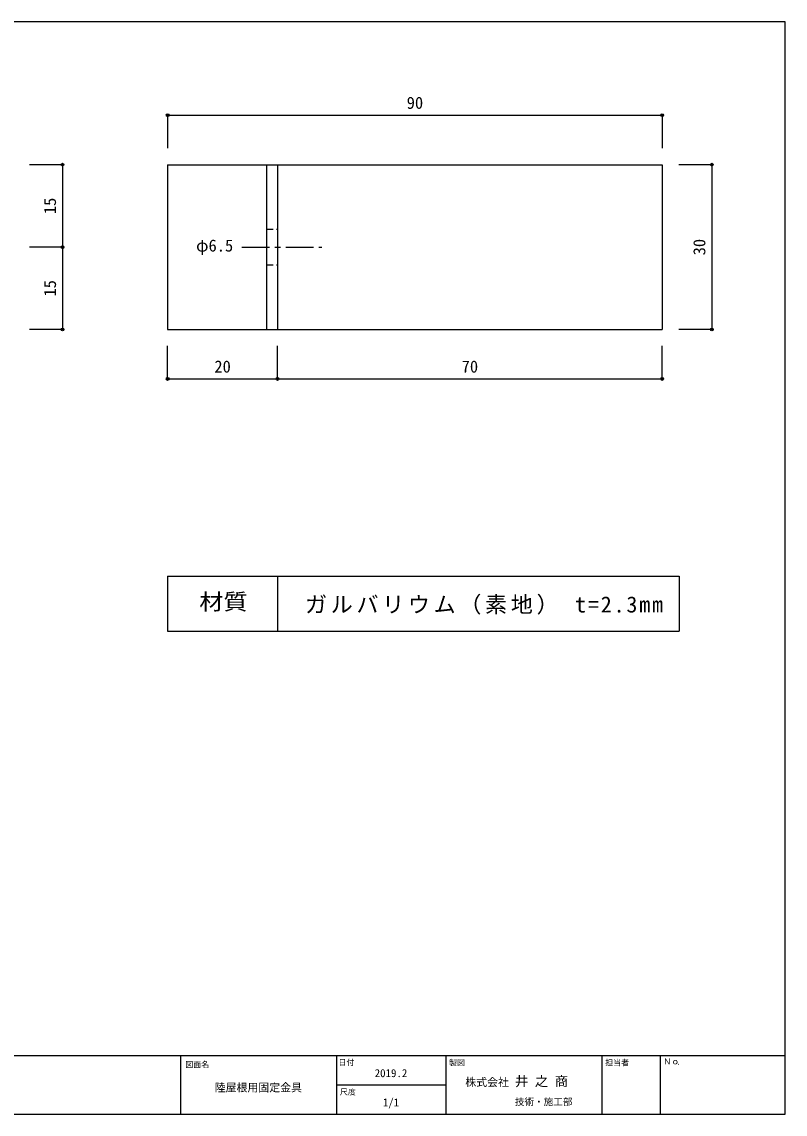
# Model space of a CAD drawing. Units: millimetres at full size, sheet at 1:100, with parts at other scales. Extents: x -14200 to 14200, y -9940 to 9940.
# Drawn here: x 311 to 14200, y -9940 to 9940 of the extents above; entities that cross this region are included whole.
import ezdxf
from ezdxf.enums import TextEntityAlignment as Align

# ---------------------------------------------------------------- set-up
doc = ezdxf.new("R2010")
doc.units = ezdxf.units.MM
doc.header["$LTSCALE"] = 100
doc.header["$PDMODE"] = 32
doc.header["$PDSIZE"] = 50
doc.linetypes.add('CHAIN1', pattern=[8, 5, -1, 1, -1])
doc.linetypes.add('DASHED1', pattern=[1.8, 1.2, -0.6])
for name, color, linetype in [('0-0_0', 7, 'Continuous'), ('1-0_建築', 7, 'Continuous'), ('2-0_躯体・下地', 7, 'Continuous')]:
    doc.layers.add(name, color=color, linetype=linetype)
doc.styles.add('ＭＳ ゴシック', font='')
doc.styles.get('ＭＳ ゴシック').set_extended_font_data('MS Gothic')

msp = doc.modelspace()

# ---------------------------------------------------------------- linework, layer by layer
at = {"layer": '0-0_0'}
for p, q in [((-14200, -8873.5), (14200, -8873.5)), ((3194.7, -8873.5), (3194.7, -9938.5)), ((6034.7, -8873.5), (6034.7, -9938.5)), ((8022.7, -8873.5), (8022.7, -9938.5)), ((10862.7, -8873.5), (10862.7, -9938.5)), ((11927.7, -8873.5), (11927.7, -9938.5)), ((6034.7, -9406), (8022.7, -9406))]:
    msp.add_line(p, q, dxfattribs=at)
msp.add_lwpolyline([(-14200, -9940), (14200, -9940), (14200, 9940), (-14200, 9940)], close=True, dxfattribs=at)
at = {"layer": '1-0_建築'}
for p, q in [((2963.9, 8240.5), (11963.9, 8240.5)), ((2963.9, 8240.5), (2963.9, 7640.5)), ((11963.9, 8240.5), (11963.9, 7640.5)), ((1048.2, 7340.5), (448.2, 7340.5)), ((1048.2, 7340.5), (1048.2, 5840.5)), ((2963.9, 7340.5), (2963.9, 4340.5)), ((2963.9, 7340.5), (11963.9, 7340.5)), ((4763.9, 7340.5), (4763.9, 4340.5)), ((4963.9, 7340.5), (4963.9, 4340.5)), ((11963.9, 7340.5), (11963.9, 4340.5)), ((12863.9, 7340.5), (12263.9, 7340.5)), ((12863.9, 7340.5), (12863.9, 4340.5)), ((1048.2, 5840.5), (448.2, 5840.5)), ((1048.2, 5840.5), (1048.2, 4340.5)), ((1048.2, 4340.5), (448.2, 4340.5)), ((2963.9, 4340.5), (11963.9, 4340.5)), ((12863.9, 4340.5), (12263.9, 4340.5)), ((2963.9, 3440.5), (2963.9, 4040.5)), ((4963.9, 3440.5), (4963.9, 4040.5)), ((11963.9, 3440.5), (11963.9, 4040.5)), ((2963.9, 3440.5), (4963.9, 3440.5)), ((4963.9, 3440.5), (11963.9, 3440.5))]:
    msp.add_line(p, q, dxfattribs=at)
at = {"layer": '1-0_建築', "linetype": 'DASHED1'}
for p, q in [((4763.9, 6165.5), (4963.9, 6165.5)), ((4763.9, 5515.5), (4963.9, 5515.5))]:
    msp.add_line(p, q, dxfattribs=at)
at = {"layer": '1-0_建築', "linetype": 'CHAIN1'}
msp.add_line((4316.4, 5840.5), (5769.7, 5840.5), dxfattribs=at)
at = {"layer": '1-0_建築'}
for p in [(2963.9, 8240.5), (11963.9, 8240.5), (1048.2, 7340.5), (12863.9, 7340.5), (1048.2, 5840.5), (1048.2, 4340.5), (12863.9, 4340.5), (2963.9, 3440.5), (4963.9, 3440.5), (11963.9, 3440.5)]:
    msp.add_point(p, dxfattribs=at)
at = {"layer": '2-0_躯体・下地'}
for p, q in [((2963.9, -148.3), (12273, -148.3)), ((4963.9, -148.3), (4963.9, -1148.3)), ((12273, -148.3), (12273, -1148.3))]:
    msp.add_line(p, q, dxfattribs=at)
msp.add_lwpolyline([(2963.9, -148.3), (2963.9, -1148.3), (12273, -1148.3)], dxfattribs=at)

# ---------------------------------------------------------------- texts
at = {"layer": '0-0_0', "style": 'ＭＳ ゴシック'}
for s, height, p in [('日付', 104.1, (6071.4, -9082.2)), ('製図', 104.1, (8083.4, -9086.3)), ('担当者', 104.1, (10924.8, -9086.3)), ('Ｎｏ', 104.1, (11982.9, -9065.1)), ('図面名', 104.1, (3283.4, -9120.4)), ('2019.2', 145.7, (6730.5, -9310.2)), ('.', 88.4, (12224, -9065.1)), ('株式会社', 145.7, (8379, -9475.7)), ('井 之 商', 177, (9284.4, -9482.4)), ('陸屋根用固定金具', 145.7, (3819.5, -9572.9)), ('尺度', 104.1, (6098.1, -9618.8)), ('1/1', 145.7, (6879.6, -9842.7)), ('技術・施工部', 124.9, (9281.5, -9815.8))]:
    msp.add_text(s, height=height, dxfattribs=at).set_placement(p, align=Align.BOTTOM_LEFT)
at = {"layer": '1-0_建築', "style": 'ＭＳ ゴシック'}
for s, p in [('90', (7313.9, 8290.5)), ('φ6.5', (3480.2, 5692.9)), ('20', (3813.9, 3490.5)), ('70', (8313.9, 3490.5))]:
    msp.add_text(s, height=219.9, dxfattribs=at).set_placement(p, align=Align.BOTTOM_LEFT)
for s, p in [('15', (998.2, 6440.5)), ('30', (12813.9, 5690.5)), ('15', (998.2, 4940.5))]:
    msp.add_text(s, height=219.9, rotation=90, dxfattribs=at).set_placement(p, align=Align.BOTTOM_LEFT)
at = {"layer": '2-0_躯体・下地', "style": 'ＭＳ ゴシック', "width": 1.1}
msp.add_text('材質', height=293.3, dxfattribs=at).set_placement((3538.9, -848.3), align=Align.BOTTOM_LEFT)
at = {"layer": '2-0_躯体・下地', "insert": (5463.9, -848.3), "char_height": 293.3, "attachment_point": 7, "style": 'ＭＳ ゴシック'}
msp.add_mtext('\\T1.17;ガルバリウム（素地）\\~t=2.3mm', dxfattribs=at)

doc.saveas('drawing.dxf')
